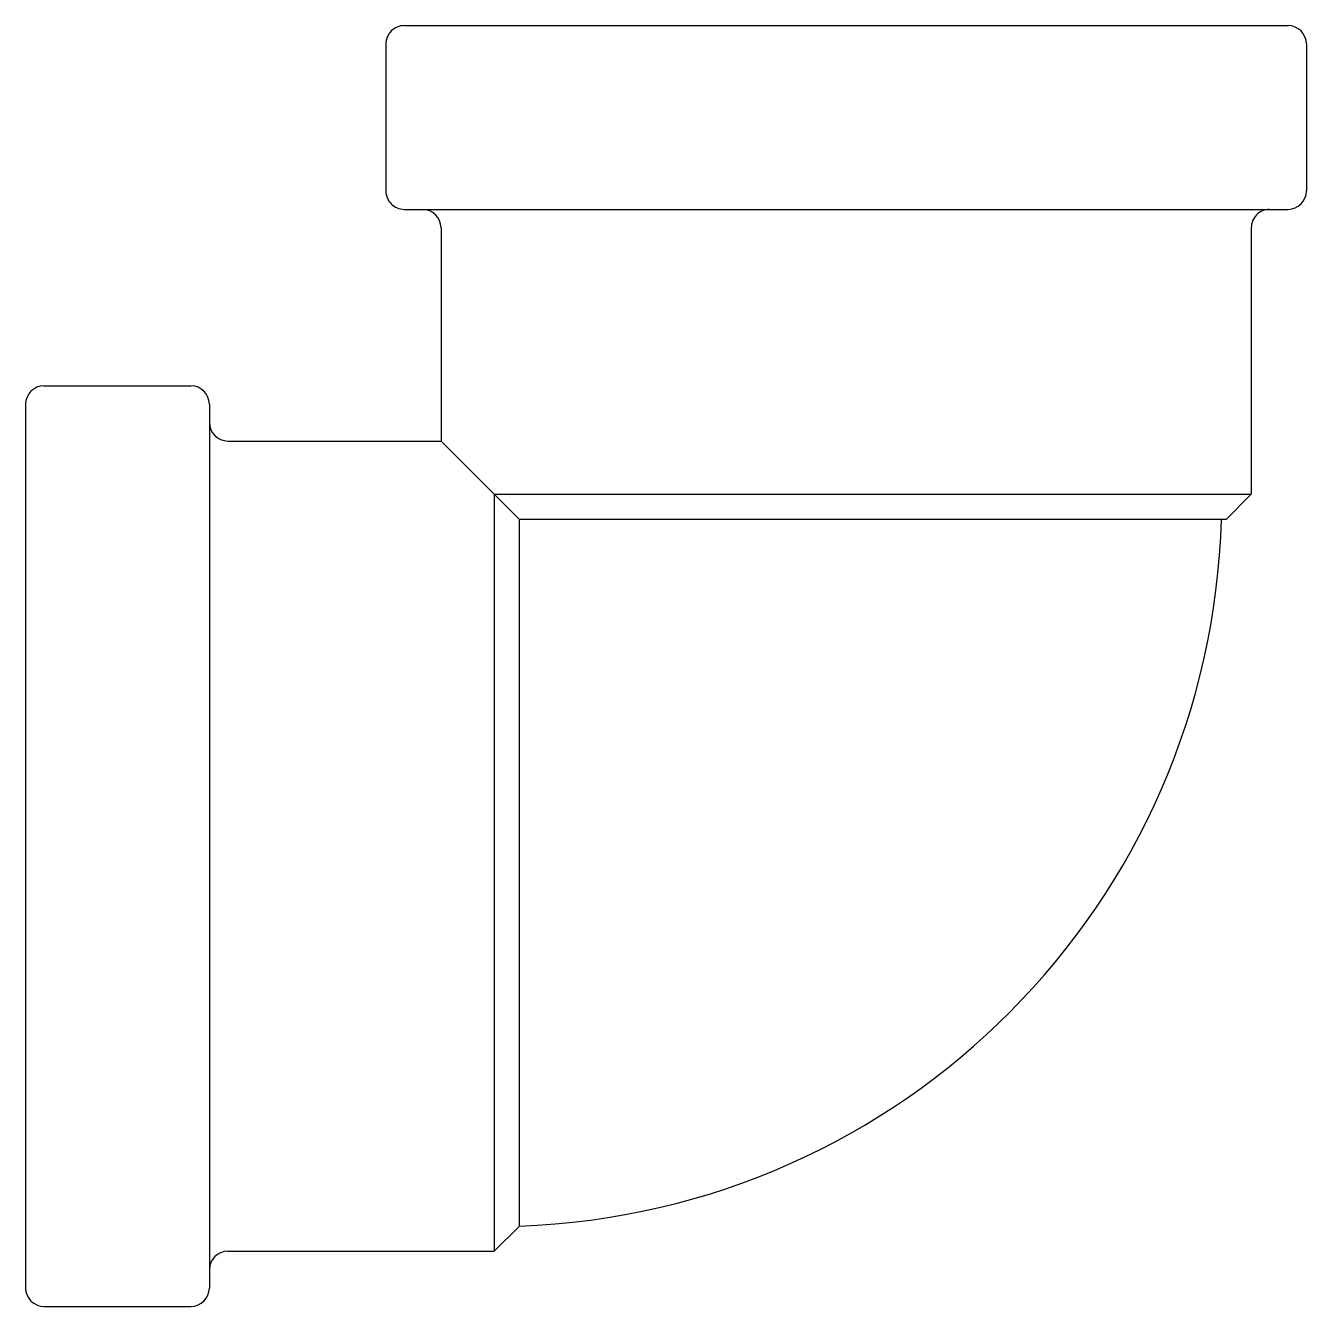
# Model space of a CAD drawing. Header units: millimetres. Extents: x -0.0286 to 0.0161, y -0.0161 to 0.0286.
import ezdxf

# ---------------------------------------------------------------- set-up
doc = ezdxf.new("R2010")
doc.units = ezdxf.units.MM

msp = doc.modelspace()

# ---------------------------------------------------------------- linework, layer by layer
for p, q in [((-0.01542855599996074, 0.02864907565572139), (0.01542855599996074, 0.0286490756504918)), ((-0.01542855599996074, 0.02864907565572139), (0.01542855599996074, 0.0286490756504918)), ((-0.01607007600000543, 0.0280075556556767), (-0.01607007600091492, 0.0228753956557739)), ((-0.01607007600000543, 0.0280075556556767), (-0.01607007600091492, 0.0228753956557739)), ((0.01607007600000543, 0.02800755565021973), (0.01607007599909593, 0.02287539565031693)), ((0.01607007600000543, 0.02800755565021973), (0.01607007599909593, 0.02287539565031693)), ((-0.0154285560010976, 0.02223387565572921), (0.01542855599882387, 0.02223387565049961)), ((-0.0154285560010976, 0.02223387565572921), (0.01542855599882387, 0.02223387565049961)), ((-0.01414551600100822, 0.02159235565545714), (-0.01414551600237246, 0.01414551600009872)), ((-0.01414551600100822, 0.02159235565545714), (-0.01414551600237246, 0.01414551600009872)), ((0.01414551599896186, 0.02159235565068229), (0.01414551599737024, 0.01229031565071637)), ((0.01414551599896186, 0.02159235565068229), (0.01414551599737024, 0.01229031565071637)), ((-0.02800755565749569, 0.01607007600000543), (-0.02287539565759289, 0.01607007600000543)), ((-0.02800755565749569, 0.01607007600000543), (-0.02287539565759289, 0.01607007600000543)), ((-0.02864907565754038, 0.01542855599996074), (-0.02864907565754038, -0.01542855599996074)), ((-0.02864907565754038, 0.01542855599996074), (-0.02864907565754038, -0.01542855599996074)), ((-0.0222338756575482, 0.01542855599996074), (-0.0222338756575482, -0.01542855599996074)), ((-0.0222338756575482, 0.01542855599996074), (-0.0222338756575482, -0.01542855599996074)), ((-0.0215923556575035, 0.01414551599987135), (-0.01414551600214509, 0.01414551599987135)), ((-0.0215923556575035, 0.01414551599987135), (-0.01414551600214509, 0.01414551599987135)), ((-0.01414551600237246, 0.01414551600009872), (-0.01140897085610959, 0.01140897085338111)), ((-0.01414551600259983, 0.0141455160003261), (-0.01140897085633696, 0.01140897085360848)), ((-0.01229031565753758, 0.01229031565503647), (-0.01229031565753758, -0.01414551600009872)), ((-0.01229031565753758, 0.01229031565480909), (-0.01229031565753758, -0.01414551600009872)), ((-0.01229031565753758, 0.01229031565503647), (0.01414551599737024, 0.01229031565071637)), ((-0.01229031565753758, 0.01229031565503647), (0.01414551599737024, 0.01229031565071637)), ((0.01414551599737024, 0.01229031565071637), (0.01326417119571488, 0.01140897084951575)), ((0.01414551599737024, 0.01229031565071637), (0.01326417119571488, 0.01140897084951575)), ((-0.01140897085610959, -0.01326417119867074), (-0.01140897085610959, 0.01140897085338111)), ((-0.01140897085610959, -0.01326417119867074), (-0.01140897085610959, 0.01140897085338111)), ((0.01326417119571488, 0.01140897084951575), (-0.01140897085633696, 0.01140897085360848)), ((0.01326417119571488, 0.01140897084951575), (-0.01140897085633696, 0.01140897085360848)), ((-0.01229031565753758, -0.01414551600009872), (-0.01140897085610959, -0.01326417119867074)), ((-0.01229031565753758, -0.01414551600009872), (-0.01140897085610959, -0.01326417119867074)), ((-0.0215923556575035, -0.01414551600009872), (-0.01229031565753758, -0.01414551600009872)), ((-0.0215923556575035, -0.01414551600009872), (-0.01229031565753758, -0.01414551600009872)), ((-0.02800755565749569, -0.01607007600000543), (-0.02287539565759289, -0.01607007600000543)), ((-0.02800755565749569, -0.01607007600000543), (-0.02287539565759289, -0.01607007600000543))]:
    msp.add_line(p, q)
for centre, radius, start, end in [((-0.01542855599996074, 0.0280075556556767), 0.0006415200000000001, 89.99999999048988, 179.9999999904899), ((-0.01542855599996074, 0.0280075556556767), 0.0006415200000000001, 89.99999999048988, 179.9999999904899), ((0.01542855599996074, 0.0280075556504471), 0.0006415200000000001, 359.9999999904899, 89.99999999048988), ((0.01542855599996074, 0.0280075556504471), 0.0006415200000000001, 359.9999999904899, 89.99999999048988), ((-0.01542855600087023, 0.0228753956557739), 0.0006415200000000001, 179.9999999904899, 269.9999999904899), ((-0.01542855600087023, 0.0228753956557739), 0.0006415200000000001, 179.9999999904899, 269.9999999904899), ((0.01542855599905124, 0.02287539565054431), 0.0006415200000000001, 269.9999999904899, 359.9999999904899), ((0.01542855599905124, 0.02287539565054431), 0.0006415200000000001, 269.9999999904899, 359.9999999904899), ((-0.01478703600105291, 0.02159235565545714), 0.0006415200000000001, 359.9999999904899, 89.99999999048988), ((-0.01478703600105291, 0.02159235565545714), 0.0006415200000000001, 359.9999999904899, 89.99999999048988), ((0.01478703599877917, 0.02159235565045492), 0.0006415200000000001, 89.99999999048988, 179.9999999904899), ((0.01478703599877917, 0.02159235565045492), 0.0006415200000000001, 89.99999999048988, 179.9999999904899), ((-0.02800755565749569, 0.01542855599996074), 0.0006415200000000001, 90, 180), ((-0.02800755565749569, 0.01542855599996074), 0.0006415200000000001, 90, 180), ((-0.02287539565759289, 0.01542855599996074), 0.0006415200000000001, 0, 90), ((-0.02287539565759289, 0.01542855599996074), 0.0006415200000000001, 0, 90), ((-0.0215923556575035, 0.01478703599991604), 0.0006415200000000001, 180, 270), ((-0.0215923556575035, 0.01478703599991604), 0.0006415200000000001, 180, 270), ((-0.01229031565753758, 0.01212472799988973), 0.02540419200000001, 271.9881550509277, 358.385491207005), ((-0.01229031565753758, 0.01212472799988973), 0.02540419200000001, 271.9881550509277, 358.385491207005), ((-0.0215923556575035, -0.01478703599991604), 0.0006415200000000001, 90, 180), ((-0.0215923556575035, -0.01478703599991604), 0.0006415200000000001, 90, 180), ((-0.02800755565749569, -0.01542855599996074), 0.0006415200000000001, 180, 270), ((-0.02800755565749569, -0.01542855599996074), 0.0006415200000000001, 180, 270), ((-0.02287539565759289, -0.01542855599996074), 0.0006415200000000001, 270, 0), ((-0.02287539565759289, -0.01542855599996074), 0.0006415200000000001, 270, 0)]:
    msp.add_arc(centre, radius, start, end)

doc.saveas('drawing.dxf')
